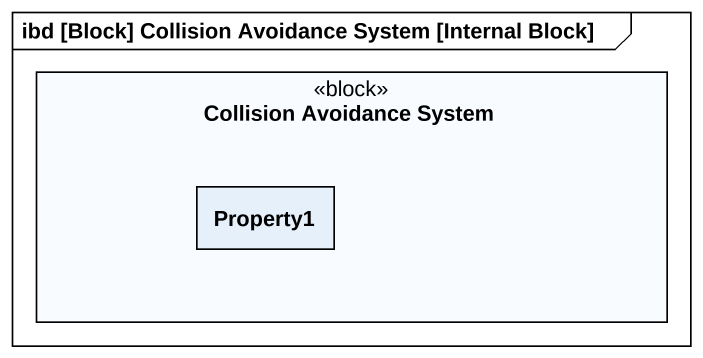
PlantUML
@startuml
mainframe ibd [Block] Collision Avoidance System [Internal Block]
rectangle "Collision Avoidance System" as Collision_Avoidance_System <<block>> {
  rectangle Property1
}
@enduml
